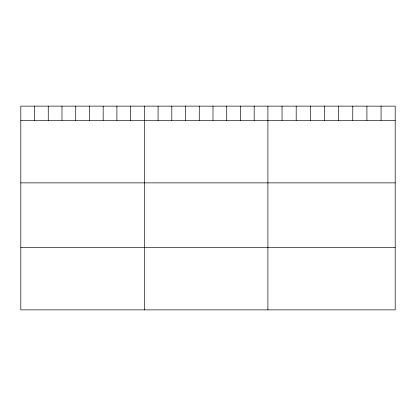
<?xml version="1.0" encoding="UTF-8"?>
<svg xmlns="http://www.w3.org/2000/svg" width="416" height="416" viewBox="0 0 416 416"><rect width="100%" height="100%" fill="white"/><g stroke="black" fill="none" stroke-linecap="round" stroke-linejoin="round"><path stroke-width="0.62" d="M395.2 120.323L395.2 309.863L20.8 309.863L20.8 106.137L395.2 106.137L395.2 120.323L20.8 120.323M20.8 182.868L395.2 182.868M20.8 247.317L395.2 247.317M381.056 106.137L381.056 120.323M366.912 106.137L366.912 120.323M352.768 106.137L352.768 120.323M338.624 106.137L338.624 120.323M324.48 106.137L324.48 120.323M310.336 106.137L310.336 120.323M296.192 106.137L296.192 120.323M282.048 106.137L282.048 120.323M267.904 106.137L267.904 309.863M254.176 106.137L254.176 120.323M240.448 106.137L240.448 120.323M226.72 106.137L226.72 120.323M212.992 106.137L212.992 120.323M199.264 106.137L199.264 120.323M185.536 106.137L185.536 120.323M171.808 106.137L171.808 120.323M158.08 106.137L158.08 120.323M144.352 106.137L144.352 309.863M130.624 106.137L130.624 120.323M116.896 106.137L116.896 120.323M103.168 106.137L103.168 120.323M89.44 106.137L89.44 120.323M75.712 106.137L75.712 120.323M61.984 106.137L61.984 120.323M48.256 106.137L48.256 120.323M34.528 106.137L34.528 120.323"/></g></svg>
